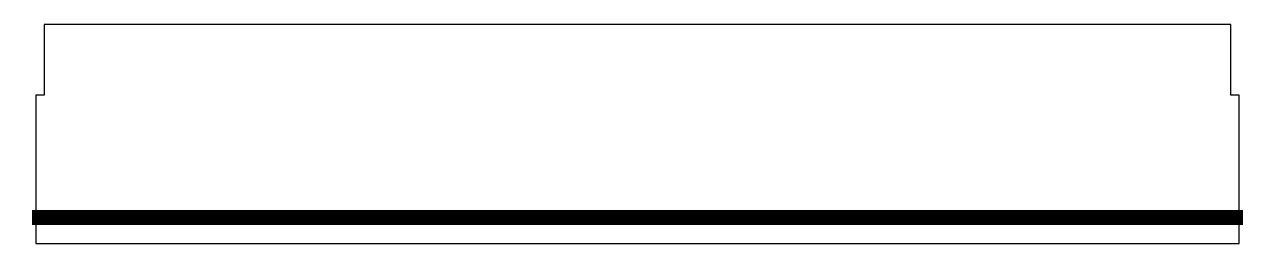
# Model space of a CAD drawing. Extents: x -0.2 to 20.4, y 0 to 3.7.
import ezdxf

# ---------------------------------------------------------------- set-up
doc = ezdxf.new("R2010")
doc.units = 0
doc.layers.add('PanelRout', color=1, linetype='CONTINUOUS')
doc.layers.add('RoutBack', color=6, linetype='CONTINUOUS')

msp = doc.modelspace()

# ---------------------------------------------------------------- linework, layer by layer
at = {"layer": 'PanelRout'}
msp.add_lwpolyline([(0.145, 3.6875), (0.145, 2.5), (0, 2.5), (0, 0), (20.2188, 0), (20.2188, 2.5), (20.0738, 2.5), (20.0738, 3.6875)], close=True, dxfattribs=at)
at = {"layer": 'RoutBack', "const_width": 0.25}
msp.add_lwpolyline([(-0.0625, 0.4375), (20.2813, 0.4375)], dxfattribs=at)

doc.saveas('drawing.dxf')
